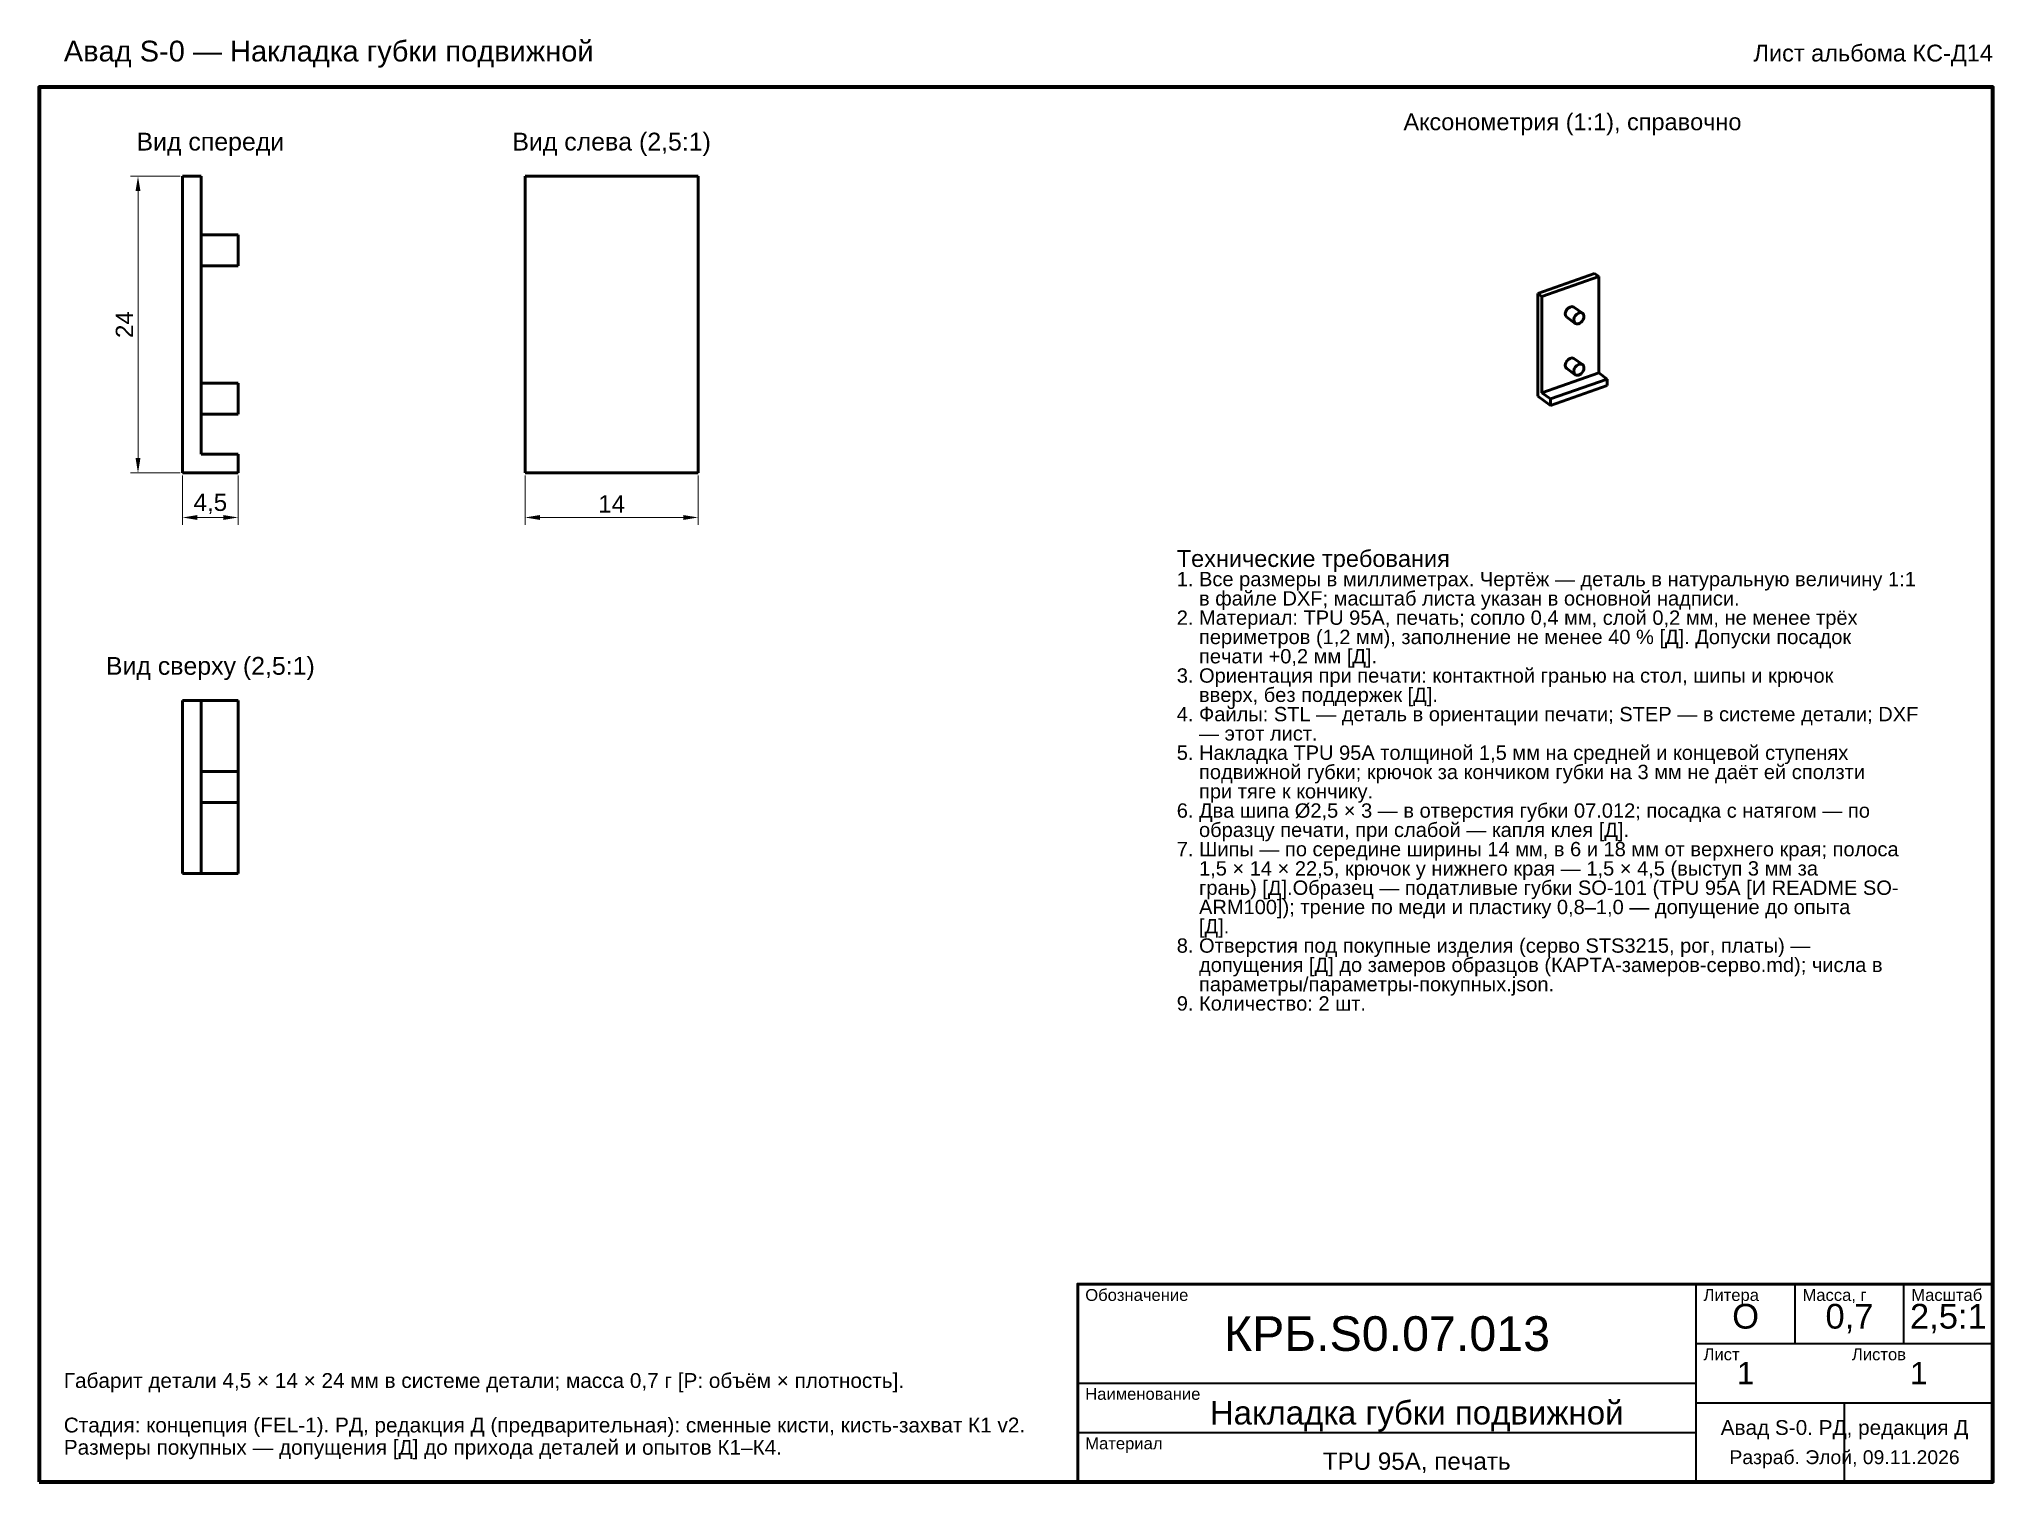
# Model space of a CAD drawing. Header units: millimetres. Extents: x 8 to 166, y 2 to 119.
import ezdxf
from ezdxf.enums import TextEntityAlignment as Align

# ---------------------------------------------------------------- set-up
doc = ezdxf.new("R2010")
doc.units = ezdxf.units.MM
doc.header["$LTSCALE"] = 0.4
for name, color, linetype, lineweight in [('КОНТУР', 7, 'Continuous', 50), ('РАЗМЕРЫ', 5, 'Continuous', 18), ('РАМКА', 7, 'Continuous', 70), ('ТАБЛИЦА', 7, 'Continuous', 35), ('ТЕКСТ', 7, 'Continuous', 25)]:
    doc.layers.add(name, color=color, linetype=linetype, lineweight=lineweight)
doc.styles.add('GOST', font='arial.ttf')
doc.dimstyles.new('GOST', dxfattribs={"dimtxt": 1.4, "dimasz": 1.2, "dimexe": 0.6, "dimexo": 0.2, "dimgap": 0.4, "dimtad": 1, "dimdec": 1, "dimtxsty": 'GOST', "dimcen": 2.5, "dimclrd": 5, "dimclre": 5, "dimclrt": 5, "dimazin": 3, "dimtfac": 1, "dimtmove": 0, "dimatfit": 3, "dimlwd": 18, "dimlwe": 18})

msp = doc.modelspace()

# ---------------------------------------------------------------- linework, layer by layer
at = {"layer": 'КОНТУР'}
for p, q in [((19.6, 83.6), (19.6, 107.6)), ((19.6, 107.6), (21.1, 107.6)), ((21.1, 85.11), (21.1, 107.6)), ((47.3, 107.6), (47.3, 83.6)), ((61.3, 107.6), (47.3, 107.6)), ((61.3, 83.6), (61.3, 107.6)), ((24.1, 102.85), (21.1, 102.85)), ((24.1, 100.35), (21.1, 100.35)), ((129.19, 98.12), (133.78, 99.73)), ((133.78, 99.73), (134.12, 99.48)), ((129.19, 89.81), (129.19, 98.12)), ((129.19, 98.12), (129.53, 97.88)), ((129.53, 97.88), (134.12, 99.48)), ((134.12, 91.69), (134.12, 99.48)), ((129.53, 90.09), (129.53, 97.88)), ((132.81, 96.52), (132.12, 97.01)), ((132.23, 95.7), (131.54, 96.19)), ((134.12, 91.69), (129.53, 90.09)), ((132.23, 91.55), (131.54, 92.04)), ((132.81, 92.36), (132.12, 92.85)), ((134.12, 91.69), (134.81, 91.2)), ((24.1, 90.85), (21.1, 90.85)), ((129.53, 90.09), (130.22, 89.59)), ((130.22, 89.59), (134.81, 91.2)), ((130.22, 89.07), (134.81, 90.68)), ((134.81, 90.68), (134.81, 91.2)), ((129.19, 89.81), (130.22, 89.07)), ((130.22, 89.07), (130.22, 89.59)), ((24.1, 88.35), (21.1, 88.35)), ((21.1, 85.11), (24.1, 85.11)), ((24.1, 83.6), (24.1, 85.11)), ((19.6, 83.6), (24.1, 83.6)), ((61.3, 83.6), (47.3, 83.6)), ((19.6, 51.2), (19.6, 65.2)), ((19.6, 65.2), (21.1, 65.2)), ((21.1, 51.2), (21.1, 65.2)), ((21.1, 65.2), (24.1, 65.2)), ((24.1, 59.45), (24.1, 65.2)), ((21.1, 59.45), (24.1, 59.45)), ((24.1, 56.95), (21.1, 56.95)), ((24.1, 51.2), (24.1, 56.95)), ((19.6, 51.2), (21.1, 51.2)), ((21.1, 51.2), (24.1, 51.2))]:
    msp.add_line(p, q, dxfattribs=at)
for points in [[(24.1, 102.85), (24.1, 102.54), (24.1, 102.23), (24.1, 101.91), (24.1, 101.6), (24.1, 101.29), (24.1, 100.98), (24.1, 100.66), (24.1, 100.35)], [(131.54, 96.19), (131.44, 96.33), (131.42, 96.5), (131.46, 96.66), (131.54, 96.81), (131.65, 96.93), (131.8, 97.02), (131.96, 97.06), (132.12, 97.01)], [(132.81, 96.52), (132.65, 96.57), (132.48, 96.53), (132.34, 96.44), (132.23, 96.32), (132.15, 96.17), (132.11, 96), (132.13, 95.84), (132.23, 95.7)], [(132.93, 96.25), (132.92, 96.29), (132.92, 96.33), (132.91, 96.36), (132.9, 96.4), (132.88, 96.43), (132.86, 96.46), (132.84, 96.49), (132.81, 96.52)], [(132.23, 95.7), (132.35, 95.66), (132.48, 95.67), (132.6, 95.71), (132.71, 95.79), (132.79, 95.89), (132.86, 96), (132.91, 96.12), (132.93, 96.25)], [(131.54, 92.04), (131.44, 92.17), (131.42, 92.34), (131.46, 92.5), (131.54, 92.65), (131.65, 92.77), (131.8, 92.86), (131.96, 92.9), (132.12, 92.85)], [(132.81, 92.36), (132.65, 92.41), (132.48, 92.37), (132.34, 92.28), (132.23, 92.16), (132.15, 92.01), (132.11, 91.85), (132.13, 91.68), (132.23, 91.55)], [(132.23, 91.55), (132.35, 91.5), (132.48, 91.51), (132.6, 91.56), (132.71, 91.63), (132.79, 91.73), (132.86, 91.84), (132.91, 91.97), (132.93, 92.1)], [(132.93, 92.1), (132.92, 92.13), (132.92, 92.17), (132.91, 92.21), (132.9, 92.24), (132.88, 92.28), (132.86, 92.31), (132.84, 92.34), (132.81, 92.36)], [(24.1, 90.85), (24.1, 90.54), (24.1, 90.23), (24.1, 89.91), (24.1, 89.6), (24.1, 89.29), (24.1, 88.98), (24.1, 88.66), (24.1, 88.35)], [(24.1, 59.45), (24.1, 59.14), (24.1, 58.83), (24.1, 58.51), (24.1, 58.2), (24.1, 57.89), (24.1, 57.58), (24.1, 57.26), (24.1, 56.95)]]:
    msp.add_lwpolyline(points, dxfattribs=at)
at = {"layer": 'РАМКА', "lineweight": 70}
msp.add_lwpolyline([(8, 2), (166, 2), (166, 114.8), (8, 114.8), (8, 2)], dxfattribs=at)
at = {"layer": 'ТАБЛИЦА'}
for p, q in [((142, 2), (142, 18)), ((150, 13.2), (150, 18)), ((158.8, 13.2), (158.8, 18)), ((142, 13.2), (166, 13.2)), ((92, 10), (142, 10)), ((142, 8.4), (166, 8.4)), ((154, 2), (154, 8.4)), ((92, 6), (142, 6))]:
    msp.add_line(p, q, dxfattribs=at)
at = {"layer": 'ТАБЛИЦА', "lineweight": 50}
msp.add_lwpolyline([(92, 2), (166, 2), (166, 18), (92, 18), (92, 2)], dxfattribs=at)

# ---------------------------------------------------------------- texts
at = {"layer": 'ТЕКСТ', "style": 'GOST'}
for s, height, p in [('Авад S-0 — Накладка губки подвижной', 1.68, (10, 116.88)), ('Технические требования', 1.36, (100, 76)), ('1. Все размеры в миллиметрах. Чертёж — деталь в натуральную величину 1:1', 1.16, (100, 74.44)), ('    в файле DXF; масштаб листа указан в основной надписи.', 1.16, (100, 72.88)), ('2. Материал: TPU 95A, печать; сопло 0,4 мм, слой 0,2 мм, не менее трёх', 1.16, (100, 71.32)), ('    периметров (1,2 мм), заполнение не менее 40 % [Д]. Допуски посадок', 1.16, (100, 69.76)), ('    печати +0,2 мм [Д].', 1.16, (100, 68.2)), ('3. Ориентация при печати: контактной гранью на стол, шипы и крючок', 1.16, (100, 66.64)), ('    вверх, без поддержек [Д].', 1.16, (100, 65.08)), ('4. Файлы: STL — деталь в ориентации печати; STEP — в системе детали; DXF', 1.16, (100, 63.52)), ('5. Накладка TPU 95A толщиной 1,5 мм на средней и концевой ступенях', 1.16, (100, 60.4)), ('    — этот лист.', 1.16, (100, 61.96)), ('    подвижной губки; крючок за кончиком губки на 3 мм не даёт ей сползти', 1.16, (100, 58.84)), ('6. Два шипа Ø2,5 × 3 — в отверстия губки 07.012; посадка с натягом — по', 1.16, (100, 55.72)), ('    при тяге к кончику.', 1.16, (100, 57.28)), ('    образцу печати, при слабой — капля клея [Д].', 1.16, (100, 54.16)), ('7. Шипы — по середине ширины 14 мм, в 6 и 18 мм от верхнего края; полоса', 1.16, (100, 52.6)), ('    1,5 × 14 × 22,5, крючок у нижнего края — 1,5 × 4,5 (выступ 3 мм за', 1.16, (100, 51.04)), ('    грань) [Д].Образец — податливые губки SO-101 (TPU 95A [И README SO-', 1.16, (100, 49.48)), ('    ARM100]); трение по меди и пластику 0,8–1,0 — допущение до опыта', 1.16, (100, 47.92)), ('    [Д].', 1.16, (100, 46.36)), ('8. Отверстия под покупные изделия (серво STS3215, рог, платы) —', 1.16, (100, 44.8)), ('    допущения [Д] до замеров образцов (КАРТА-замеров-серво.md); числа в', 1.16, (100, 43.24)), ('    параметры/параметры-покупных.json.', 1.16, (100, 41.68)), ('9. Количество: 2 шт.', 1.16, (100, 40.12)), ('Обозначение', 0.96, (92.6, 16.64)), ('Литера', 0.96, (142.6, 16.64)), ('Масса, г', 0.96, (150.6, 16.64)), ('Масштаб', 0.96, (159.4, 16.64)), ('Лист', 0.96, (142.6, 11.84)), ('Листов', 0.96, (154.6, 11.84)), ('Габарит детали 4,5 × 14 × 24 мм в системе детали; масса 0,7 г [Р: объём × плотность].', 1.2, (10, 9.6)), ('Наименование', 0.96, (92.6, 8.64)), ('Стадия: концепция (FEL-1). РД, редакция Д (предварительная): сменные кисти, кисть-захват К1 v2.', 1.2, (10, 6)), ('Размеры покупных — допущения [Д] до прихода деталей и опытов К1–К4.', 1.2, (10, 4.2)), ('Материал', 0.96, (92.6, 4.64))]:
    msp.add_text(s, height=height, dxfattribs=at).set_placement(p)
msp.add_text('Лист альбома КС-Д14', height=1.36, dxfattribs=at).set_placement((166, 116.88), align=Align.RIGHT)
for s, height, p in [('Аксонометрия (1:1), справочно', 1.36, (132, 112)), ('Вид спереди', 1.44, (21.85, 110.4)), ('Вид слева (2,5:1)', 1.44, (54.3, 110.4)), ('Вид сверху (2,5:1)', 1.44, (21.85, 68)), ('О', 2, (146, 15.4)), ('0,7', 2, (154.4, 15.4)), ('2,5:1', 2, (162.4, 15.4)), ('КРБ.S0.07.013', 2.8, (117, 14)), ('1', 1.8, (146, 10.8)), ('1', 1.8, (160, 10.8)), ('Накладка губки подвижной', 1.9118, (119.4, 7.6)), ('Авад S-0. РД, редакция Д', 1.2, (154, 6.4)), ('TPU 95A, печать', 1.4, (119.4, 3.68)), ('Разраб. Элой, 09.11.2026', 1.12, (154, 4))]:
    msp.add_text(s, height=height, dxfattribs=at).set_placement(p, align=Align.MIDDLE_CENTER)

# ---------------------------------------------------------------- dimensions: what is measured, and where the dimension line sits
at = {"layer": 'РАЗМЕРЫ'}
msp.add_linear_dim(base=(16, 83.6), p1=(19.6, 83.6), p2=(19.6, 107.6), angle=90, dimstyle='GOST', dxfattribs=at).render()
for base, p1, p2 in [((19.6, 80), (19.6, 83.6), (24.1, 83.6)), ((47.3, 80), (47.3, 83.6), (61.3, 83.6))]:
    msp.add_linear_dim(base=base, p1=p1, p2=p2, dimstyle='GOST', dxfattribs=at).render()

doc.saveas('drawing.dxf')
